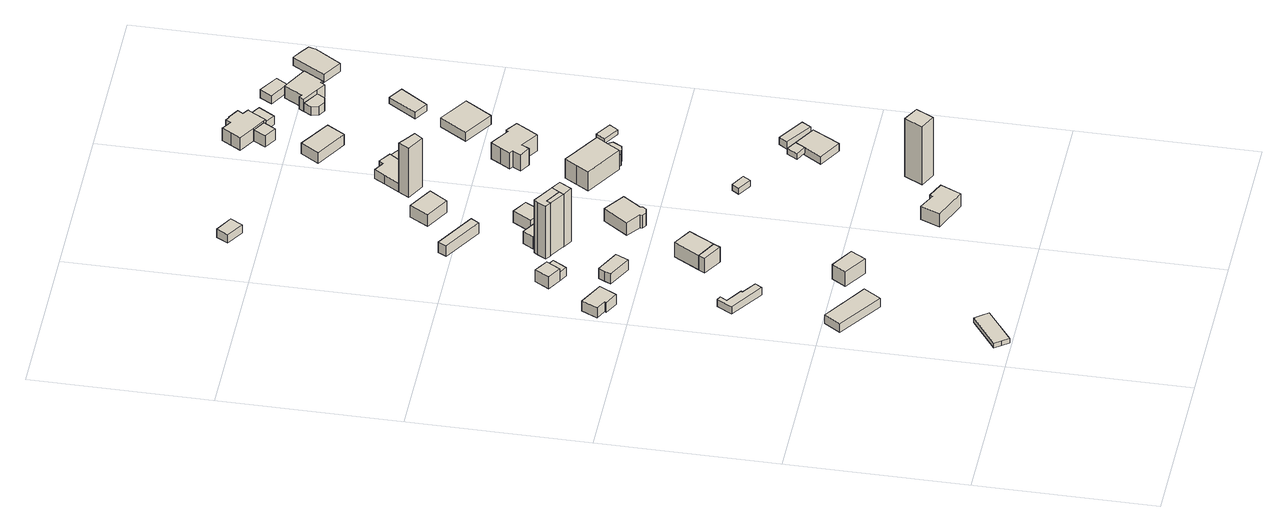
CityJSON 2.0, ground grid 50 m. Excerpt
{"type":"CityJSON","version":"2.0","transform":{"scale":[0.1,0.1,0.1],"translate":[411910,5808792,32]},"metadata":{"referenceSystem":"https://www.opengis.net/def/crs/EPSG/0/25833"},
"CityObjects":{
"building1":{"type":"Building","attributes":{"Gemeindeschluessel":"11000009","BezugspunktDach":"2200","function":"31001_2000","measuredHeight":2.76,"storeysAboveGround":1},"address":[{"country":"Germany","locality":"Berlin","thoroughfareNumber":"10 (1)","thoroughfareName":"Siedlung Schönhorst (Lindenstraße)"}],"geometry":[{"type":"Solid","lod":"1","boundaries":[[[[0,1,2,3,4,5]],[[6,7,8,9,10,11]],[[6,11,5,4]],[[7,6,4,3]],[[8,7,3,2]],[[9,8,2,1]],[[10,9,1,0]],[[11,10,0,5]]]]}]},
"building2":{"type":"Building","attributes":{"Gemeindeschluessel":"11000009","BezugspunktDach":"2200","function":"31001_1010","measuredHeight":2.8,"storeysAboveGround":1},"address":[{"country":"Germany","locality":"Berlin","thoroughfareNumber":"10","thoroughfareName":"Siedlung Schönhorst (Lindenstraße)"}],"geometry":[{"type":"Solid","lod":"1","boundaries":[[[[12,13,14,15]],[[16,17,18,19]],[[16,19,15,14]],[[17,16,14,13]],[[18,17,13,12]],[[19,18,12,15]]]]}]},
"building3":{"type":"Building","attributes":{"Gemeindeschluessel":"11000009","BezugspunktDach":"2200","function":"31001_2000","measuredHeight":2.42,"storeysAboveGround":1},"address":[{"country":"Germany","locality":"Berlin","thoroughfareNumber":"8 (1)","thoroughfareName":"Siedlung Schönhorst (Lindenstraße)"}],"geometry":[{"type":"Solid","lod":"1","boundaries":[[[[20,21,22,23,24,25,26,27]],[[28,29,30,31,32,33,34,35]],[[28,35,27,26]],[[29,28,26,25]],[[30,29,25,24]],[[31,30,24,23]],[[32,31,23,22]],[[33,32,22,21]],[[34,33,21,20]],[[35,34,20,27]]]]}]},
"building4":{"type":"Building","attributes":{"Gemeindeschluessel":"11000009","BezugspunktDach":"2200","function":"31001_1010","measuredHeight":3.32,"storeysAboveGround":1},"address":[{"country":"Germany","locality":"Berlin","thoroughfareNumber":"14","thoroughfareName":"Siedlung Schönhorst (Spreestraße)"}],"geometry":[{"type":"Solid","lod":"1","boundaries":[[[[36,37,38,39,40,41]],[[42,43,44,45,46,47]],[[42,47,41,40]],[[43,42,40,39]],[[44,43,39,38]],[[45,44,38,37]],[[46,45,37,36]],[[47,46,36,41]]]]}]},
"building5":{"type":"Building","attributes":{"Gemeindeschluessel":"11000009","BezugspunktDach":"2200","function":"31001_1010","measuredHeight":4.79,"storeysAboveGround":1},"address":[{"country":"Germany","locality":"Berlin","thoroughfareNumber":"9","thoroughfareName":"Siedlung Schönhorst (Lindenstraße)"}],"geometry":[{"type":"Solid","lod":"1","boundaries":[[[[48,49,50,51]],[[52,53,54,55]],[[52,55,51,50]],[[53,52,50,49]],[[54,53,49,48]],[[55,54,48,51]]]]}]},
"building6":{"type":"Building","attributes":{"Gemeindeschluessel":"11000009","function":"31001_1010"},"address":[{"country":"Germany","locality":"Berlin","thoroughfareNumber":"16","thoroughfareName":"Siedlung Schönhorst (Spreestraße)"}],"children":["building6-1","building6-2"]},
"building6-1":{"type":"BuildingPart","attributes":{"BezugspunktDach":"2200","measuredHeight":4.82,"storeysAboveGround":1},"parents":["building6"],"geometry":[{"type":"MultiSurface","lod":"1","boundaries":[[[56,57,58,59,60]],[[61,62,63,64,65]],[[61,65,60,59]],[[62,61,59,58]],[[63,62,58,57]],[[66,67,57,56]],[[65,64,56,60]],[[64,63,67,66]]]}]},
"building6-2":{"type":"BuildingPart","attributes":{"BezugspunktDach":"2200","measuredHeight":3.15,"storeysAboveGround":1},"parents":["building6"],"geometry":[{"type":"Solid","lod":"1","boundaries":[[[[68,69,67,66]],[[63,70,71,64]],[[70,63,67,69]],[[71,70,69,68]],[[64,71,68,66]],[[64,66,67,63]]]]}]},
"building7":{"type":"Building","attributes":{"Gemeindeschluessel":"11000009","BezugspunktDach":"2200","function":"31001_2000","measuredHeight":3.48,"storeysAboveGround":1},"address":[{"country":"Germany","locality":"Berlin","thoroughfareNumber":"14 (1)","thoroughfareName":"Siedlung Schönhorst (Spreestraße)"}],"geometry":[{"type":"Solid","lod":"1","boundaries":[[[[72,73,74,75,76]],[[77,78,79,80,81]],[[77,81,76,75]],[[78,77,75,74]],[[79,78,74,73]],[[80,79,73,72]],[[81,80,72,76]]]]}]},
"building8":{"type":"Building","attributes":{"Gemeindeschluessel":"11000009","BezugspunktDach":"2200","function":"51009_1610","measuredHeight":6.21,"storeysAboveGround":0},"address":[{"country":"Germany","locality":"Berlin"}],"geometry":[{"type":"Solid","lod":"1","boundaries":[[[[82,83,84,85,86]],[[87,88,89,90,91]],[[87,91,86,85]],[[88,87,85,84]],[[89,88,84,83]],[[90,89,83,82]],[[91,90,82,86]]]]}]},
"building9":{"type":"Building","attributes":{"Gemeindeschluessel":"11000009","BezugspunktDach":"2200","function":"31001_1010","measuredHeight":6.17,"storeysAboveGround":1},"address":[{"country":"Germany","locality":"Berlin","thoroughfareNumber":"8","thoroughfareName":"Siedlung Schönhorst (Lindenstraße)"}],"geometry":[{"type":"Solid","lod":"1","boundaries":[[[[83,92,93,85]],[[94,95,96,97]],[[94,97,85,93]],[[95,94,93,92]],[[96,95,92,83]],[[97,96,83,85]]]]}]},
"building10":{"type":"Building","attributes":{"Gemeindeschluessel":"11000009","BezugspunktDach":"2200","function":"51009_1610","measuredHeight":17.4,"storeysAboveGround":0},"address":[{"country":"Germany","locality":"Berlin"}],"geometry":[{"type":"Solid","lod":"1","boundaries":[[[[98,99,100,101]],[[102,103,104,105]],[[102,105,101,100]],[[103,102,100,99]],[[104,103,99,98]],[[105,104,98,101]]]]}]},
"building11":{"type":"Building","attributes":{"Gemeindeschluessel":"11000009","BezugspunktDach":"2200","function":"31001_2723","measuredHeight":18.62,"storeysAboveGround":1},"address":[{"country":"Germany","locality":"Berlin","thoroughfareNumber":"16 (2)","thoroughfareName":"Siedlung Schönhorst (Spreestraße)"}],"geometry":[{"type":"Solid","lod":"1","boundaries":[[[[101,100,99,106,107,108,109,110,111]],[[112,113,114,115,116,117,118,119,120]],[[112,120,111,110]],[[113,112,110,109]],[[114,113,109,108]],[[115,114,108,107]],[[116,115,107,106]],[[117,116,106,99]],[[118,117,99,100]],[[119,118,100,101]],[[120,119,101,111]]]]}]},
"building12":{"type":"Building","attributes":{"Gemeindeschluessel":"11000009","BezugspunktDach":"2200","function":"31001_1010","measuredHeight":17.56,"storeysAboveGround":1},"address":[{"country":"Germany","locality":"Berlin","thoroughfareNumber":"16 (1)","thoroughfareName":"Siedlung Schönhorst (Spreestraße)"}],"geometry":[{"type":"Solid","lod":"1","boundaries":[[[[121,122,108,107,99,98]],[[117,115,114,123,124,125]],[[117,125,98,99]],[[115,117,99,107]],[[114,115,107,108]],[[123,114,108,122]],[[124,123,122,121]],[[125,124,121,98]]]]}]},
"building13":{"type":"Building","attributes":{"Gemeindeschluessel":"11000009","BezugspunktDach":"2200","function":"31001_2000","measuredHeight":4.04,"storeysAboveGround":1},"address":[{"country":"Germany","locality":"Berlin","thoroughfareNumber":"18 (1)","thoroughfareName":"Siedlung Schönhorst (Spreestraße)"}],"geometry":[{"type":"Solid","lod":"1","boundaries":[[[[126,127,128,129]],[[130,131,132,133]],[[130,133,129,128]],[[131,130,128,127]],[[132,131,127,126]],[[133,132,126,129]]]]}]},
"building14":{"type":"Building","attributes":{"Gemeindeschluessel":"11000009","BezugspunktDach":"2200","function":"31001_1010","measuredHeight":5.3,"storeysAboveGround":1},"address":[{"country":"Germany","locality":"Berlin","thoroughfareNumber":"11","thoroughfareName":"Siedlung Schönhorst (Lindenstraße)"}],"geometry":[{"type":"Solid","lod":"1","boundaries":[[[[134,135,136,137,138,139]],[[140,141,142,143,144,145]],[[140,145,139,138]],[[141,140,138,137]],[[142,141,137,136]],[[143,142,136,135]],[[144,143,135,134]],[[145,144,134,139]]]]}]},
"building15":{"type":"Building","attributes":{"Gemeindeschluessel":"11000009","BezugspunktDach":"2200","function":"31001_2000","measuredHeight":3.45,"storeysAboveGround":1},"address":[{"country":"Germany","locality":"Berlin","thoroughfareNumber":"18 (2)","thoroughfareName":"Siedlung Schönhorst (Spreestraße)"}],"geometry":[{"type":"Solid","lod":"1","boundaries":[[[[146,147,148,149]],[[150,151,152,153]],[[150,153,149,148]],[[151,150,148,147]],[[152,151,147,146]],[[153,152,146,149]]]]}]},
"building16":{"type":"Building","attributes":{"Gemeindeschluessel":"11000009","BezugspunktDach":"2200","function":"31001_1010","measuredHeight":4.27,"storeysAboveGround":1},"address":[{"country":"Germany","locality":"Berlin","thoroughfareNumber":"7","thoroughfareName":"Siedlung Schönhorst (Lindenstraße)"}],"geometry":[{"type":"Solid","lod":"1","boundaries":[[[[154,155,156,157,158,159,160,161,162]],[[163,164,165,166,167,168,169,170,171]],[[163,171,162,161]],[[164,163,161,160]],[[165,164,160,159]],[[166,165,159,158]],[[167,166,158,157]],[[168,167,157,156]],[[169,168,156,155]],[[170,169,155,154]],[[171,170,154,162]]]]}]},
"building17":{"type":"Building","attributes":{"Gemeindeschluessel":"11000009","BezugspunktDach":"2200","function":"31001_1010","measuredHeight":3.73,"storeysAboveGround":1},"address":[{"country":"Germany","locality":"Berlin","thoroughfareNumber":"18","thoroughfareName":"Siedlung Schönhorst (Spreestraße)"}],"geometry":[{"type":"Solid","lod":"1","boundaries":[[[[172,173,174,175]],[[176,177,178,179]],[[176,179,175,174]],[[177,176,174,173]],[[178,177,173,172]],[[179,178,172,175]]]]}]},
"building18":{"type":"Building","attributes":{"Gemeindeschluessel":"11000009","BezugspunktDach":"2200","function":"51009_1610","measuredHeight":2.76,"storeysAboveGround":0},"address":[{"country":"Germany","locality":"Berlin"}],"geometry":[{"type":"Solid","lod":"1","boundaries":[[[[180,181,182,183]],[[184,185,186,187]],[[184,187,183,182]],[[185,184,182,181]],[[186,185,181,180]],[[187,186,180,183]]]]}]},
"building19":{"type":"Building","attributes":{"Gemeindeschluessel":"11000009","BezugspunktDach":"2200","function":"31001_1010","measuredHeight":4.77,"storeysAboveGround":1},"address":[{"country":"Germany","locality":"Berlin","thoroughfareNumber":"20","thoroughfareName":"Siedlung Schönhorst (Spreestraße)"}],"geometry":[{"type":"Solid","lod":"1","boundaries":[[[[188,189,190,191]],[[192,193,194,195]],[[192,195,191,190]],[[193,192,190,189]],[[194,193,189,188]],[[195,194,188,191]]]]}]},
"building20":{"type":"Building","attributes":{"Gemeindeschluessel":"11000009","BezugspunktDach":"2200","function":"31001_2000","measuredHeight":19.33,"storeysAboveGround":1},"address":[{"country":"Germany","locality":"Berlin","thoroughfareNumber":"11 (1)","thoroughfareName":"Siedlung Schönhorst (Lindenstraße)"}],"geometry":[{"type":"Solid","lod":"1","boundaries":[[[[196,197,198,199]],[[200,201,202,203]],[[200,203,199,198]],[[201,200,198,197]],[[202,201,197,196]],[[203,202,196,199]]]]}]},
"building21":{"type":"Building","attributes":{"Gemeindeschluessel":"11000009","BezugspunktDach":"2200","function":"31001_2000","measuredHeight":1.96,"storeysAboveGround":1},"address":[{"country":"Germany","locality":"Berlin","thoroughfareNumber":"8 (2)","thoroughfareName":"Siedlung Schönhorst (Lindenstraße)"}],"geometry":[{"type":"Solid","lod":"1","boundaries":[[[[204,205,206,207]],[[208,209,210,211]],[[208,211,207,206]],[[209,208,206,205]],[[210,209,205,204]],[[211,210,204,207]]]]}]},
"building22":{"type":"Building","attributes":{"Gemeindeschluessel":"11000009","function":"31001_1010"},"address":[{"country":"Germany","locality":"Berlin","thoroughfareNumber":"6","thoroughfareName":"Siedlung Schönhorst (Lindenstraße)"}],"children":["building22-1","building22-2"]},
"building22-1":{"type":"BuildingPart","attributes":{"BezugspunktDach":"2200","measuredHeight":8.24,"storeysAboveGround":2},"parents":["building22"],"geometry":[{"type":"MultiSurface","lod":"1","boundaries":[[[212,213,214,215,216,217,218,219]],[[220,221,222,223,224,225,226,227]],[[220,227,219,218]],[[221,220,218,217]],[[222,221,217,216]],[[223,222,216,215]],[[228,229,223,215,214]],[[225,230,228,224,214,213]],[[226,225,213,212]],[[227,226,212,219]],[[224,223,229,228]],[[224,228,230,225]]]}]},
"building22-2":{"type":"BuildingPart","attributes":{"BezugspunktDach":"2200","measuredHeight":3.85,"storeysAboveGround":2},"parents":["building22"],"geometry":[{"type":"MultiSurface","lod":"1","boundaries":[[[231,232,233,234,229,230]],[[235,236,237,238,239,240]],[[235,240,225,224,223,229]],[[236,235,229,234]],[[237,236,234,233]],[[238,237,233,232]],[[239,238,232,231]],[[240,239,231,230]],[[229,223,224,228]],[[230,228,224,225]]]}]},
"building23":{"type":"Building","attributes":{"Gemeindeschluessel":"11000009","BezugspunktDach":"2200","function":"51009_1610","measuredHeight":1.95,"storeysAboveGround":0},"address":[{"country":"Germany","locality":"Berlin"}],"geometry":[{"type":"Solid","lod":"1","boundaries":[[[[241,242,243,244]],[[245,246,247,248]],[[245,248,244,243]],[[246,245,243,242]],[[247,246,242,241]],[[248,247,241,244]]]]}]},
"building24":{"type":"Building","attributes":{"Gemeindeschluessel":"11000009","BezugspunktDach":"2200","function":"31001_1010","measuredHeight":2.49,"storeysAboveGround":1},"address":[{"country":"Germany","locality":"Berlin","thoroughfareNumber":"11A","thoroughfareName":"Siedlung Schönhorst (Lindenstraße)"}],"geometry":[{"type":"Solid","lod":"1","boundaries":[[[[249,250,242,241,251]],[[252,253,254,255,256]],[[252,256,251,241]],[[253,252,241,242]],[[254,253,242,250]],[[255,254,250,249]],[[256,255,249,251]]]]}]},
"building25":{"type":"Building","attributes":{"Gemeindeschluessel":"11000009","function":"31001_1010"},"address":[{"country":"Germany","locality":"Berlin","thoroughfareNumber":"22","thoroughfareName":"Siedlung Schönhorst (Spreestraße)"}],"children":["building25-1","building25-2","building25-3"]},
"building25-1":{"type":"BuildingPart","attributes":{"BezugspunktDach":"2200","measuredHeight":16.26,"storeysAboveGround":1},"parents":["building25"],"geometry":[{"type":"MultiSurface","lod":"1","boundaries":[[[257,258,259,260,261]],[[262,263,264,265,266]],[[262,266,261,260]],[[267,268,262,260,259]],[[264,263,259,258]],[[265,264,258,257]],[[266,265,257,261]],[[263,262,268,267]]]}]},
"building25-2":{"type":"BuildingPart","attributes":{"BezugspunktDach":"2200","measuredHeight":2.53,"storeysAboveGround":1},"parents":["building25"],"geometry":[{"type":"MultiSurface","lod":"1","boundaries":[[[269,270,271,272]],[[273,274,275,276]],[[274,273,271,270]],[[275,274,270,269]],[[276,275,269,272]],[[273,277,278,271]],[[276,272,278,279,277]]]}]},
"building25-3":{"type":"BuildingPart","attributes":{"BezugspunktDach":"2200","measuredHeight":3.41,"storeysAboveGround":1},"parents":["building25"],"geometry":[{"type":"MultiSurface","lod":"1","boundaries":[[[267,280,281,282,283,284,285,286,287,288,268]],[[289,290,291,292,273,277,276,293,294,263,262]],[[289,262,268,288]],[[290,289,288,287]],[[291,290,287,286]],[[292,291,286,285]],[[273,292,285,284]],[[278,271,273,284,283]],[[276,272,278,277,283,282]],[[293,276,282,281]],[[294,293,281,280]],[[263,294,280,267]],[[277,273,271,278]],[[295,277,278,272,276]],[[262,263,267,268]]]}]},
"building26":{"type":"Building","attributes":{"Gemeindeschluessel":"11000009","BezugspunktDach":"2200","function":"31001_2000","measuredHeight":2.34,"storeysAboveGround":1},"address":[{"country":"Germany","locality":"Berlin","thoroughfareNumber":"12 (1)","thoroughfareName":"Siedlung Schönhorst (Lindenstraße)"}],"geometry":[{"type":"Solid","lod":"1","boundaries":[[[[296,297,298,299]],[[300,301,302,303]],[[300,303,299,298]],[[301,300,298,297]],[[302,301,297,296]],[[303,302,296,299]]]]}]},
"building27":{"type":"Building","attributes":{"Gemeindeschluessel":"11000009","BezugspunktDach":"2200","function":"31001_1010","measuredHeight":7.83,"storeysAboveGround":1},"address":[{"country":"Germany","locality":"Berlin","thoroughfareNumber":"5","thoroughfareName":"Siedlung Schönhorst (Lindenstraße)"}],"geometry":[{"type":"Solid","lod":"1","boundaries":[[[[304,305,306,307,308,309,310,311,312,313,314,315]],[[316,317,318,319,320,321,322,323,324,325,326,327]],[[316,327,315,314]],[[317,316,314,313]],[[318,317,313,312]],[[319,318,312,311]],[[320,319,311,310]],[[321,320,310,309]],[[322,321,309,308]],[[323,322,308,307]],[[324,323,307,306]],[[325,324,306,305]],[[326,325,305,304]],[[327,326,304,315]]]]}]},
"building28":{"type":"Building","attributes":{"Gemeindeschluessel":"11000009","BezugspunktDach":"2200","function":"31001_2000","measuredHeight":1.76,"storeysAboveGround":1},"address":[{"country":"Germany","locality":"Berlin","thoroughfareNumber":"6 (1)","thoroughfareName":"Siedlung Schönhorst (Lindenstraße)"}],"geometry":[{"type":"Solid","lod":"1","boundaries":[[[[328,329,330,331]],[[332,333,334,335]],[[332,335,331,330]],[[333,332,330,329]],[[334,333,329,328]],[[335,334,328,331]]]]}]},
"building29":{"type":"Building","attributes":{"Gemeindeschluessel":"11000009","BezugspunktDach":"2200","function":"31001_1010","measuredHeight":3.5,"storeysAboveGround":1},"address":[{"country":"Germany","locality":"Berlin","thoroughfareNumber":"24","thoroughfareName":"Siedlung Schönhorst (Spreestraße)"}],"geometry":[{"type":"Solid","lod":"1","boundaries":[[[[336,337,338,339]],[[340,341,342,343]],[[340,343,339,338]],[[341,340,338,337]],[[342,341,337,336]],[[343,342,336,339]]]]}]},
"building30":{"type":"Building","attributes":{"Gemeindeschluessel":"11000009","BezugspunktDach":"2200","function":"31001_1010","measuredHeight":3,"storeysAboveGround":1},"address":[{"country":"Germany","locality":"Berlin","thoroughfareNumber":"4","thoroughfareName":"Siedlung Schönhorst (Lindenstraße)"}],"geometry":[{"type":"Solid","lod":"1","boundaries":[[[[344,345,346,347]],[[348,349,350,351]],[[348,351,347,346]],[[349,348,346,345]],[[350,349,345,344]],[[351,350,344,347]]]]}]},
"building31":{"type":"Building","attributes":{"Gemeindeschluessel":"11000009","function":"31001_1010"},"address":[{"country":"Germany","locality":"Berlin","thoroughfareNumber":"26","thoroughfareName":"Siedlung Schönhorst (Spreestraße)"}],"children":["building31-1","building31-2"]},
"building31-1":{"type":"BuildingPart","attributes":{"BezugspunktDach":"2200","measuredHeight":6.12,"storeysAboveGround":1},"parents":["building31"],"geometry":[{"type":"Solid","lod":"1","boundaries":[[[[352,353,354,355,356,357,358,359,360,361,362,363,364,365,366,367,368]],[[369,370,371,372,373,374,375,376,377,378,379,380,381,382,383,384,385]],[[369,385,368,367]],[[370,369,367,366]],[[371,370,366,365]],[[372,371,365,364]],[[373,372,364,363]],[[374,373,363,362]],[[375,374,362,361]],[[376,375,361,360]],[[377,376,360,359]],[[378,377,359,358]],[[379,378,358,357]],[[380,379,357,356]],[[381,380,356,355]],[[382,381,355,354]],[[383,382,354,353]],[[384,386,387,383,353,352]],[[385,384,352,368]],[[383,387,386,384]]]]}]},
"building31-2":{"type":"BuildingPart","attributes":{"BezugspunktDach":"2200","measuredHeight":3.61,"storeysAboveGround":1},"parents":["building31"],"geometry":[{"type":"Solid","lod":"1","boundaries":[[[[388,387,386,389]],[[384,383,390,391]],[[384,391,389,386]],[[390,383,387,388]],[[391,390,388,389]],[[383,384,386,387]]]]}]},
"building32":{"type":"Building","attributes":{"Gemeindeschluessel":"11000009","BezugspunktDach":"2200","function":"31001_2463","measuredHeight":3.39,"storeysAboveGround":1},"address":[{"country":"Germany","locality":"Berlin","thoroughfareNumber":"26 (1)","thoroughfareName":"Siedlung Schönhorst (Spreestraße)"}],"geometry":[{"type":"Solid","lod":"1","boundaries":[[[[392,393,394,395]],[[379,396,397,381]],[[379,381,395,394]],[[396,379,394,393]],[[397,396,393,392]],[[381,397,392,395]]]]}]},
"building33":{"type":"Building","attributes":{"Gemeindeschluessel":"11000009","BezugspunktDach":"2200","function":"31001_1010","measuredHeight":2.11,"storeysAboveGround":1},"address":[{"country":"Germany","locality":"Berlin","thoroughfareNumber":"3","thoroughfareName":"Siedlung Schönhorst (Lindenstraße)"}],"geometry":[{"type":"Solid","lod":"1","boundaries":[[[[398,399,400,401]],[[402,403,404,405]],[[402,405,401,400]],[[403,402,400,399]],[[404,403,399,398]],[[405,404,398,401]]]]}]},
"building34":{"type":"Building","attributes":{"Gemeindeschluessel":"11000009","function":"31001_1010"},"address":[{"country":"Germany","locality":"Berlin","thoroughfareNumber":"26 (2)","thoroughfareName":"Siedlung Schönhorst (Spreestraße)"}],"children":["building34-1","building34-2"]},
"building34-1":{"type":"BuildingPart","attributes":{"BezugspunktDach":"2200","measuredHeight":3.97,"storeysAboveGround":1},"parents":["building34"],"geometry":[{"type":"MultiSurface","lod":"1","boundaries":[[[406,407,408,409,410,411,412,413,414]],[[415,416,417,418,419,420,421,422,423]],[[415,423,414,413]],[[416,415,413,412]],[[417,416,412,411]],[[418,417,411,410]],[[419,418,410,409]],[[420,419,409,408]],[[421,420,408,407]],[[422,421,407,406]],[[424,425,406,414]],[[423,422,425,424]]]}]},
"building34-2":{"type":"BuildingPart","attributes":{"BezugspunktDach":"2200","measuredHeight":2.76,"storeysAboveGround":1},"parents":["building34"],"geometry":[{"type":"Solid","lod":"1","boundaries":[[[[426,427,428,425,424,429]],[[423,422,430,431,432,433]],[[423,433,429,424]],[[430,422,425,428]],[[431,430,428,427]],[[432,431,427,426]],[[433,432,426,429]],[[424,425,422,423]]]]}]},
"building35":{"type":"Building","attributes":{"Gemeindeschluessel":"11000009","BezugspunktDach":"2200","function":"31001_2463","measuredHeight":2.75,"storeysAboveGround":1},"address":[{"country":"Germany","locality":"Berlin","thoroughfareNumber":"26 (3)","thoroughfareName":"Siedlung Schönhorst (Spreestraße)"}],"geometry":[{"type":"Solid","lod":"1","boundaries":[[[[434,435,436,437]],[[438,439,440,441]],[[438,441,437,436]],[[439,438,436,435]],[[440,439,435,434]],[[441,440,434,437]]]]}]},
"building36":{"type":"Building","attributes":{"Gemeindeschluessel":"11000009","BezugspunktDach":"2200","function":"31001_2000","measuredHeight":2.61,"storeysAboveGround":1},"address":[{"country":"Germany","locality":"Berlin","thoroughfareNumber":"2 (1)","thoroughfareName":"Siedlung Schönhorst (Lindenstraße)"}],"geometry":[{"type":"Solid","lod":"1","boundaries":[[[[442,443,444,445,446,447]],[[448,449,450,451,452,453]],[[448,453,447,446]],[[449,448,446,445]],[[450,449,445,444]],[[451,450,444,443]],[[452,451,443,442]],[[453,452,442,447]]]]}]}
},
"vertices":[
[78,24,31],[92,5,31],[189,76,31],[175,95,31],[161,113,31],[65,42,31],[161,113,16],[175,95,16],[189,76,16],[92,5,16],[78,24,16],[65,42,16],
[183,363,43],[215,411,43],[90,494,43],[59,448,43],[90,494,15],[215,411,15],[183,363,15],[59,448,15],
[184,677,34],[197,696,34],[157,723,34],[160,727,34],[115,757,34],[127,776,34],[116,782,34],[91,740,34],[116,782,10],[127,776,10],[115,757,10],[160,727,10],[157,723,10],[197,696,10],[184,677,10],[91,740,10],
[33,1065,51],[30,1060,51],[68,1041,51],[94,1089,51],[26,1124,51],[4,1080,51],[26,1124,18],[94,1089,18],[68,1041,18],[30,1060,18],[33,1065,18],[4,1080,18],
[316,427,61],[341,468,61],[278,507,61],[253,468,61],[278,507,13],[341,468,13],[316,427,13],[253,468,13],
[137,1202,59],[161,1241,59],[141,1253,59],[122,1265,59],[99,1225,59],[122,1265,20],[141,1253,20],[161,1241,20],[137,1202,20],[99,1225,20],[137,1202,48],[161,1241,48],
[159,1189,48],[183,1228,48],[183,1228,20],[159,1189,20],
[215,1035,51],[233,1071,51],[167,1105,51],[158,1087,51],[149,1070,51],[158,1087,18],[167,1105,18],[233,1071,18],[215,1035,18],[149,1070,18],
[300,808,59],[310,826,59],[283,841,59],[257,856,59],[247,839,59],[257,856,10],[283,841,10],[310,826,10],[300,808,10],[247,839,10],
[350,897,59],[299,928,59],[299,928,11],[350,897,11],[310,826,11],[257,856,11],
[275,1217,197],[283,1230,197],[241,1255,197],[233,1243,197],[241,1255,23],[283,1230,23],[275,1217,23],[233,1243,23],
[290,1241,197],[297,1251,197],[297,1252,197],[238,1288,197],[231,1277,197],[217,1254,197],[231,1277,22],[238,1288,22],[297,1252,22],[297,1251,22],[290,1241,22],[283,1230,22],[241,1255,22],[233,1243,22],[217,1254,22],
[302,1201,197],[323,1236,197],[323,1236,22],[302,1201,22],[275,1217,22],
[298,1268,62],[315,1296,62],[271,1323,62],[252,1293,62],[271,1323,22],[315,1296,22],[298,1268,22],[252,1293,22],
[631,231,58],[657,288,58],[611,309,58],[608,301,58],[561,324,58],[538,270,58],[561,324,15],[608,301,15],[611,309,15],[657,288,15],[631,231,15],[538,270,15],
[294,1445,55],[308,1467,55],[197,1534,55],[185,1511,55],[197,1534,20],[308,1467,20],[294,1445,20],[185,1511,20],
[391,1036,62],[391,1029,62],[403,1022,62],[418,1024,62],[427,1035,62],[424,1041,62],[460,1091,62],[402,1132,62],[354,1064,62],[402,1132,20],[460,1091,20],[424,1041,20],[427,1035,20],[418,1024,20],[403,1022,20],[391,1029,20],[391,1036,20],[354,1064,20],
[365,1287,59],[395,1339,59],[353,1364,59],[322,1312,59],[353,1364,22],[395,1339,22],[365,1287,22],[322,1312,22],
[183,2050,51],[202,2084,51],[153,2112,51],[134,2079,51],[153,2112,24],[202,2084,24],[183,2050,24],[134,2079,24],
[367,1542,57],[400,1592,57],[331,1633,57],[300,1580,57],[331,1633,19],[400,1592,19],[367,1542,19],[300,1580,19],
[751,325,204],[777,374,204],[734,397,204],[708,346,204],[734,397,11],[777,374,11],[751,325,11],[708,346,11],
[623,786,31],[636,807,31],[598,829,31],[585,809,31],[598,829,11],[636,807,11],[623,786,11],[585,809,11],
[618,1131,86],[623,1139,86],[640,1165,86],[653,1185,86],[661,1198,86],[558,1263,86],[537,1229,86],[516,1195,86],[537,1229,22],[558,1263,22],[661,1198,22],[653,1185,22],[640,1165,22],[623,1139,22],[618,1131,22],[516,1195,22],[640,1165,59],[653,1185,59],[623,1139,59],
[638,1130,59],[668,1134,59],[682,1159,59],[674,1173,59],[653,1185,20],[674,1173,20],[682,1159,20],[668,1134,20],[638,1130,20],[623,1139,20],
[780,670,33],[796,697,33],[768,714,33],[750,684,33],[768,714,14],[796,697,14],[780,670,14],[750,684,14],
[812,585,33],[856,661,33],[749,622,33],[780,670,8],[796,697,8],[856,661,8],[812,585,8],[749,622,8],
[458,1623,183],[474,1646,183],[447,1665,183],[427,1680,183],[409,1650,183],[427,1680,20],[447,1665,20],[474,1646,20],[458,1623,20],[409,1650,20],[447,1665,49],[427,1680,49],
[549,1674,45],[569,1706,45],[543,1724,45],[520,1691,45],[543,1724,20],[569,1706,20],[549,1674,20],[520,1691,20],[535,1713,20],[535,1713,45],[535,1713,25],
[456,1678,49],[495,1653,49],[520,1691,49],[535,1713,49],[543,1724,49],[511,1746,49],[501,1734,49],[472,1752,49],[453,1722,49],[453,1722,20],[472,1752,20],[501,1734,20],[511,1746,20],[495,1653,20],[456,1678,20],[531,1707,20],
[870,670,31],[885,696,31],[812,743,31],[796,721,31],[812,743,8],[885,696,8],[870,670,8],[796,721,8],
[597,1366,75],[609,1387,75],[657,1355,75],[675,1384,75],[695,1416,75],[663,1438,75],[659,1432,75],[605,1467,75],[588,1439,75],[571,1412,75],[581,1406,75],[568,1383,75],[581,1406,21],[571,1412,21],[588,1439,21],[605,1467,21],[659,1432,21],[663,1438,21],[695,1416,21],[675,1384,21],[657,1355,21],[609,1387,21],[597,1366,21],[568,1383,21],
[761,1161,38],[777,1185,38],[734,1213,38],[717,1187,38],[734,1213,23],[777,1185,23],[761,1161,23],[717,1187,23],
[597,1855,54],[627,1904,54],[541,1958,54],[508,1907,54],[541,1958,19],[627,1904,19],[597,1855,19],[508,1907,19],
[746,1493,50],[795,1568,50],[714,1621,50],[666,1546,50],[714,1621,20],[795,1568,20],[746,1493,20],[666,1546,20],
[567,2089,64],[602,2068,64],[608,2064,64],[611,2068,64],[624,2090,64],[638,2113,64],[640,2116,64],[623,2127,64],[633,2142,64],[602,2161,64],[601,2159,64],[589,2166,64],[581,2152,64],[560,2165,64],[554,2169,64],[538,2143,64],[522,2116,64],[538,2143,23],[554,2169,23],[560,2165,23],[581,2152,23],[589,2166,23],[601,2159,23],[602,2161,23],[633,2142,23],[623,2127,23],[640,2116,23],[638,2113,23],[624,2090,23],[611,2068,23],[608,2064,23],[602,2068,23],[567,2089,23],[522,2116,23],[567,2089,59],[602,2068,59],
[581,2034,59],[547,2055,59],[581,2034,23],[547,2055,23],
[643,2048,51],[671,2093,51],[638,2113,51],[611,2068,51],[671,2093,23],[643,2048,23],
[774,1668,40],[826,1744,40],[787,1769,40],[736,1692,40],[787,1769,19],[826,1744,19],[774,1668,19],[736,1692,19],
[762,1956,57],[788,1940,57],[795,1952,57],[802,1948,57],[835,2003,57],[765,2042,57],[735,1991,57],[726,1996,57],[718,1983,57],[726,1996,17],[735,1991,17],[765,2042,17],[835,2003,17],[802,1948,17],[795,1952,17],[788,1940,17],[762,1956,17],[718,1983,17],[718,1983,45],[762,1956,45],
[711,1941,45],[729,1930,45],[749,1933,45],[705,1961,45],[749,1933,17],[729,1930,17],[711,1941,17],[705,1961,17],
[786,2039,46],[806,2071,46],[753,2104,46],[732,2070,46],[753,2104,18],[806,2071,18],[786,2039,18],[732,2070,18],
[897,1919,45],[944,1991,45],[950,2012,45],[926,2028,45],[901,2044,45],[845,1952,45],[901,2044,18],[926,2028,18],[950,2012,18],[944,1991,18],[897,1919,18],[845,1952,18]
]}
